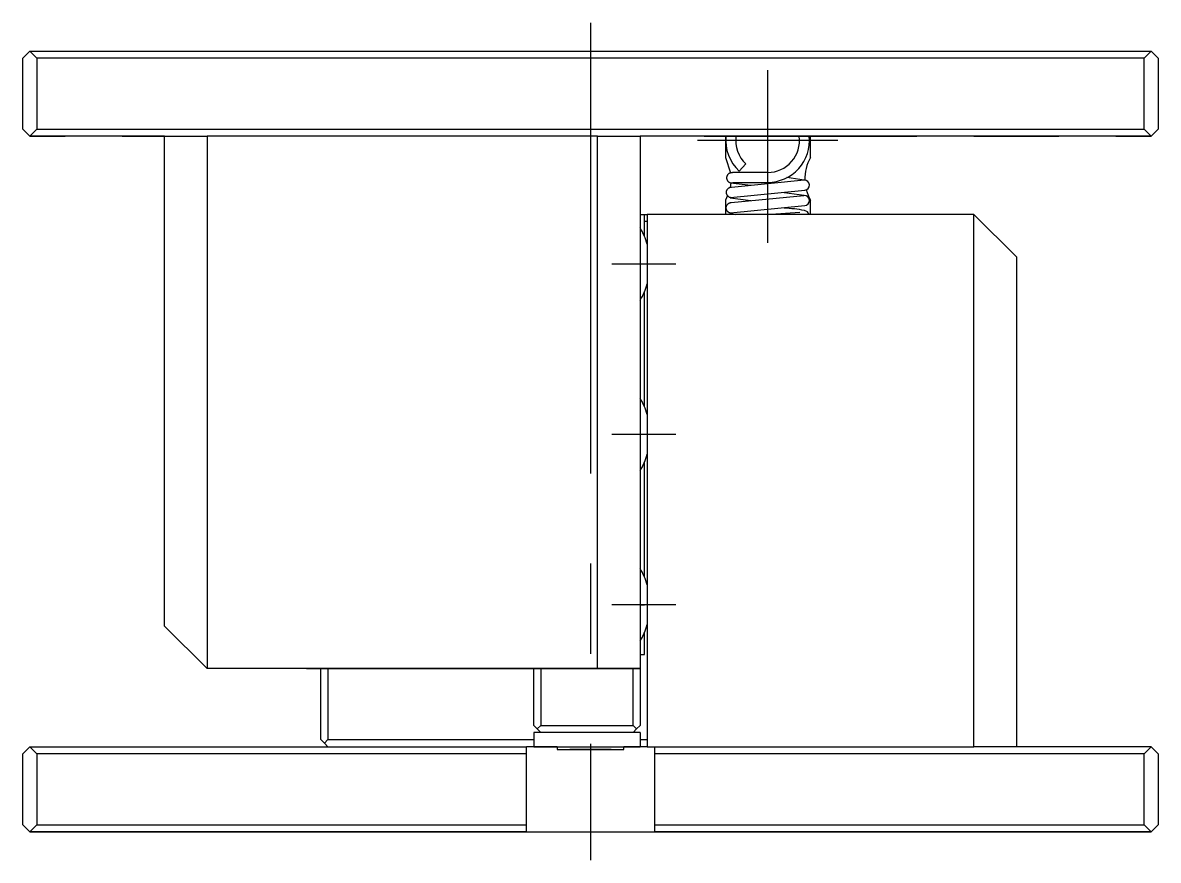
# Model space of a CAD drawing. Extents: x -177 to 361, y -274 to 42.
# Drawn here: x -176.7 to -96.7, y -151.9 to -92.9 of the extents above; entities that cross this region are included whole.
import ezdxf

# ---------------------------------------------------------------- set-up
doc = ezdxf.new("R2010")
doc.units = 0
doc.linetypes.add('CENTER', pattern=[50.8, 31.75, -6.35, 6.35, -6.35])
doc.layers.get('0').update_dxf_attribs({"linetype": 'CONTINUOUS'})
doc.layers.add('CENTER', color=1, linetype='CENTER')

msp = doc.modelspace()

# ---------------------------------------------------------------- linework, layer by layer
at = {"color": 7, "linetype": 'CONTINUOUS'}
for p, q in [((-176.248518, -94.860848), (-176.748518, -95.360848)), ((-176.248518, -94.860848), (-97.248518, -94.860848)), ((-175.748518, -95.360848), (-176.248518, -94.860848)), ((-97.248518, -94.860848), (-97.748518, -95.360848)), ((-96.748518, -95.360848), (-97.248518, -94.860848)), ((-176.748518, -100.360848), (-176.748518, -95.360848)), ((-97.748518, -95.360848), (-175.748518, -95.360848)), ((-175.748518, -95.360848), (-175.748518, -100.360848)), ((-97.748518, -100.360848), (-97.748518, -95.360848)), ((-96.748518, -95.360848), (-96.748518, -100.360848)), ((-176.248518, -100.860848), (-176.748518, -100.360848)), ((-176.748518, -100.360848), (-176.248518, -100.860848)), ((-176.248518, -100.860848), (-175.748518, -100.360848)), ((-175.748518, -100.360848), (-97.748518, -100.360848)), ((-97.748518, -100.360848), (-97.248518, -100.860848)), ((-96.748518, -100.360848), (-97.248518, -100.860848)), ((-97.248518, -100.860848), (-96.748518, -100.360848)), ((-166.748518, -100.860848), (-176.248518, -100.860848)), ((-176.248518, -100.860848), (-173.748514, -100.860848)), ((-169.748524, -100.860848), (-166.748518, -100.860848)), ((-166.748518, -135.360848), (-166.748518, -100.860848)), ((-166.748518, -100.860848), (-163.748518, -100.860848)), ((-163.748518, -100.860848), (-163.748518, -138.360848)), ((-136.248518, -100.860848), (-163.748518, -100.860848)), ((-136.248518, -138.360848), (-136.248518, -100.860848)), ((-136.248518, -100.860848), (-133.248518, -100.860848)), ((-133.248518, -100.860848), (-133.248518, -138.360848)), ((-97.248518, -100.860848), (-133.248518, -100.860848)), ((-128.748524, -100.860848), (-127.248518, -100.860848)), ((-128.248518, -100.860848), (-127.206022, -100.860848)), ((-128.248518, -100.860848), (-124.248518, -100.860848)), ((-127.248518, -100.860848), (-127.248518, -102.36116)), ((-126.501318, -100.860848), (-122.040742, -100.860848)), ((-124.248518, -100.860848), (-120.248518, -100.860848)), ((-121.336036, -100.860848), (-120.248518, -100.860848)), ((-121.248518, -100.860848), (-113.748514, -100.860848)), ((-121.248518, -102.36116), (-121.248518, -100.860848)), ((-109.748524, -100.860848), (-103.748514, -100.860848)), ((-99.748524, -100.860848), (-97.248518, -100.860848)), ((-127.248518, -102.360848), (-126.87994, -103.44326)), ((-125.806934, -102.802256), (-126.284772, -103.313794)), ((-127.160156, -103.767272), (-127.160918, -103.784972)), ((-127.160918, -103.784972), (-127.16079, -103.8026)), ((-127.16079, -103.8026), (-127.15979, -103.820112)), ((-127.158494, -103.74954), (-127.160156, -103.767272)), ((-127.15979, -103.820112), (-127.15793, -103.83747)), ((-127.155924, -103.731824), (-127.158494, -103.74954)), ((-127.15793, -103.83747), (-127.155226, -103.85463)), ((-127.152434, -103.714164), (-127.155924, -103.731824)), ((-127.155226, -103.85463), (-127.1517, -103.871554)), ((-127.148022, -103.696612), (-127.152434, -103.714164)), ((-127.1517, -103.871554), (-127.147372, -103.888204)), ((-127.142682, -103.67921), (-127.148022, -103.696612)), ((-127.147372, -103.888204), (-127.142264, -103.904544)), ((-127.13641, -103.662008), (-127.142682, -103.67921)), ((-127.142264, -103.904544), (-127.1364, -103.920536)), ((-127.129212, -103.645058), (-127.13641, -103.662008)), ((-127.1364, -103.920536), (-127.129806, -103.936146)), ((-127.129806, -103.936146), (-127.122514, -103.951338)), ((-127.121118, -103.628466), (-127.129212, -103.645058)), ((-127.122514, -103.951338), (-127.114554, -103.966082)), ((-127.113116, -103.613938), (-127.121118, -103.628466)), ((-127.114554, -103.966082), (-127.105958, -103.980344)), ((-127.10446, -103.59983), (-127.113116, -103.613938)), ((-127.105958, -103.980344), (-127.096768, -103.994094)), ((-127.09518, -103.58618), (-127.10446, -103.59983)), ((-127.096768, -103.994094), (-127.087024, -104.007298)), ((-127.085312, -103.573026), (-127.09518, -103.58618)), ((-127.074906, -103.560414), (-127.085312, -103.573026)), ((-127.064018, -103.548386), (-127.074906, -103.560414)), ((-127.052722, -103.53699), (-127.064018, -103.548386)), ((-127.041108, -103.526276), (-127.052722, -103.53699)), ((-127.029292, -103.516296), (-127.041108, -103.526276)), ((-127.017408, -103.507094), (-127.029292, -103.516296)), ((-127.00561, -103.498706), (-127.017408, -103.507094)), ((-126.994048, -103.491148), (-127.00561, -103.498706)), ((-126.982852, -103.484406), (-126.994048, -103.491148)), ((-126.970976, -103.477826), (-126.982852, -103.484406)), ((-126.95972, -103.4721), (-126.970976, -103.477826)), ((-126.949042, -103.467098), (-126.95972, -103.4721)), ((-126.939868, -103.463116), (-126.949042, -103.467098)), ((-126.931032, -103.459544), (-126.939868, -103.463116)), ((-126.922438, -103.456304), (-126.931032, -103.459544)), ((-126.913966, -103.453324), (-126.922438, -103.456304)), ((-126.905476, -103.450546), (-126.913966, -103.453324)), ((-126.896798, -103.447906), (-126.905476, -103.450546)), ((-126.887704, -103.445344), (-126.896798, -103.447906)), ((-126.877874, -103.442798), (-126.887704, -103.445344)), ((-126.866994, -103.44023), (-126.877874, -103.442798)), ((-126.8518, -103.437034), (-126.866994, -103.44023)), ((-126.826922, -103.432632), (-126.8518, -103.437034)), ((-126.793048, -103.427898), (-126.826922, -103.432632)), ((-121.705308, -103.959448), (-126.823624, -104.467734)), ((-126.76639, -103.424902), (-126.793048, -103.427898)), ((-126.742038, -103.422572), (-126.76639, -103.424902)), ((-126.718522, -103.420616), (-126.742038, -103.422572)), ((-126.695228, -103.418906), (-126.718522, -103.420616)), ((-126.671846, -103.417382), (-126.695228, -103.418906)), ((-126.648216, -103.416012), (-126.671846, -103.417382)), ((-126.62425, -103.414776), (-126.648216, -103.416012)), ((-126.599906, -103.413656), (-126.62425, -103.414776)), ((-126.575168, -103.412648), (-126.599906, -103.413656)), ((-126.550036, -103.411746), (-126.575168, -103.412648)), ((-126.524528, -103.410946), (-126.550036, -103.411746)), ((-126.498668, -103.410244), (-126.524528, -103.410946)), ((-126.472486, -103.40964), (-126.498668, -103.410244)), ((-126.44602, -103.409132), (-126.472486, -103.40964)), ((-126.419308, -103.40872), (-126.44602, -103.409132)), ((-126.392394, -103.408404), (-126.419308, -103.40872)), ((-126.365322, -103.408182), (-126.392394, -103.408404)), ((-126.33814, -103.408056), (-126.365322, -103.408182)), ((-126.310752, -103.408026), (-126.33814, -103.408056)), ((-124.27103, -103.408024), (-126.310864, -103.408024)), ((-121.696964, -103.944504), (-122.906202, -103.772592)), ((-127.195372, -104.787022), (-127.19601, -104.800098)), ((-127.195372, -104.787022), (-127.19601, -104.800098)), ((-127.19409, -104.774), (-127.195372, -104.787022)), ((-127.19409, -104.774), (-127.195372, -104.787022)), ((-127.192176, -104.761046), (-127.19409, -104.774)), ((-127.192176, -104.761046), (-127.19409, -104.774)), ((-127.189648, -104.748176), (-127.192176, -104.761046)), ((-127.189648, -104.748176), (-127.192176, -104.761046)), ((-127.186524, -104.735406), (-127.189648, -104.748176)), ((-127.186524, -104.735406), (-127.189648, -104.748176)), ((-127.18282, -104.722748), (-127.186524, -104.735406)), ((-127.18282, -104.722748), (-127.186524, -104.735406)), ((-127.177402, -104.70711), (-127.18282, -104.722748)), ((-127.177402, -104.70711), (-127.18282, -104.722748)), ((-127.17114, -104.691702), (-127.177402, -104.70711)), ((-127.17114, -104.691702), (-127.177402, -104.70711)), ((-127.164068, -104.676554), (-127.17114, -104.691702)), ((-127.164068, -104.676554), (-127.17114, -104.691702)), ((-127.15622, -104.661694), (-127.164068, -104.676554)), ((-127.15622, -104.661694), (-127.164068, -104.676554)), ((-127.146346, -104.645104), (-127.15622, -104.661694)), ((-127.146346, -104.645104), (-127.15622, -104.661694)), ((-127.135552, -104.628972), (-127.146346, -104.645104)), ((-127.135552, -104.628972), (-127.146346, -104.645104)), ((-127.123892, -104.613342), (-127.135552, -104.628972)), ((-127.123892, -104.613342), (-127.135552, -104.628972)), ((-127.111416, -104.59826), (-127.123892, -104.613342)), ((-127.111416, -104.59826), (-127.123892, -104.613342)), ((-127.098174, -104.583766), (-127.111416, -104.59826)), ((-127.098174, -104.583766), (-127.111416, -104.59826)), ((-127.084216, -104.569908), (-127.098174, -104.583766)), ((-127.084216, -104.569908), (-127.098174, -104.583766)), ((-127.087024, -104.007298), (-127.076772, -104.019924)), ((-127.069596, -104.556726), (-127.084216, -104.569908)), ((-127.069596, -104.556726), (-127.084216, -104.569908)), ((-127.076772, -104.019924), (-127.066072, -104.031944)), ((-127.05436, -104.544266), (-127.069596, -104.556726)), ((-127.05436, -104.544266), (-127.069596, -104.556726)), ((-127.066072, -104.031944), (-127.054984, -104.043324)), ((-127.054984, -104.043324), (-127.043584, -104.054034)), ((-127.038564, -104.532568), (-127.05436, -104.544266)), ((-127.038564, -104.532568), (-127.05436, -104.544266)), ((-127.043584, -104.054034), (-127.031966, -104.064036)), ((-127.022256, -104.521682), (-127.038564, -104.532568)), ((-127.022256, -104.521682), (-127.038564, -104.532568)), ((-127.031966, -104.064036), (-127.020236, -104.073304)), ((-127.005486, -104.511644), (-127.022256, -104.521682)), ((-127.005486, -104.511644), (-127.022256, -104.521682)), ((-127.020236, -104.073304), (-127.008514, -104.08181)), ((-127.008514, -104.08181), (-126.996934, -104.08954)), ((-126.988306, -104.502504), (-127.005486, -104.511644)), ((-126.988306, -104.502504), (-127.005486, -104.511644)), ((-126.996934, -104.08954), (-126.985626, -104.096492)), ((-126.970768, -104.494302), (-126.988306, -104.502504)), ((-126.970768, -104.494302), (-126.988306, -104.502504)), ((-126.985626, -104.096492), (-126.9747, -104.10269)), ((-126.9747, -104.10269), (-126.964236, -104.108178)), ((-126.952922, -104.487084), (-126.970768, -104.494302)), ((-126.952922, -104.487084), (-126.970768, -104.494302)), ((-126.964236, -104.108178), (-126.954264, -104.113026)), ((-126.954264, -104.113026), (-126.944774, -104.11731)), ((-126.937092, -104.481608), (-126.952922, -104.487084)), ((-126.937092, -104.481608), (-126.952922, -104.487084)), ((-126.944774, -104.11731), (-126.935714, -104.121116)), ((-126.9211, -104.476948), (-126.937092, -104.481608)), ((-126.9211, -104.476948), (-126.937092, -104.481608)), ((-126.935714, -104.121116), (-126.92701, -104.124524)), ((-126.92701, -104.124524), (-126.918566, -104.127608)), ((-126.904978, -104.47313), (-126.9211, -104.476948)), ((-126.904978, -104.47313), (-126.9211, -104.476948)), ((-126.918566, -104.127608), (-126.910272, -104.130436)), ((-126.861776, -104.142116), (-126.918536, -104.476474)), ((-126.910272, -104.130436), (-126.901998, -104.133064)), ((-126.888762, -104.470188), (-126.904978, -104.47313)), ((-126.888762, -104.470188), (-126.904978, -104.47313)), ((-126.901998, -104.133064), (-126.893592, -104.135552)), ((-126.893632, -104.133722), (-125.444536, -104.298146)), ((-126.893592, -104.135552), (-126.892428, -104.135882)), ((-126.892428, -104.135882), (-126.889842, -104.136604)), ((-126.8899, -104.136588), (-126.7175, -104.137494)), ((-126.875742, -104.468482), (-126.888762, -104.470188)), ((-126.875742, -104.468482), (-126.888762, -104.470188)), ((-126.862702, -104.467368), (-126.875742, -104.468482)), ((-126.862702, -104.467368), (-126.875742, -104.468482)), ((-126.874854, -105.163836), (-121.645214, -104.655548)), ((-126.849656, -104.466862), (-126.862702, -104.467368)), ((-126.849656, -104.466862), (-126.862702, -104.467368)), ((-126.836626, -104.46698), (-126.849656, -104.466862)), ((-126.836626, -104.46698), (-126.849656, -104.466862)), ((-126.823624, -104.467734), (-126.836626, -104.46698)), ((-126.823624, -104.467734), (-126.836626, -104.46698)), ((-126.71772, -104.124066), (-126.311194, -104.108024)), ((-126.311194, -104.108024), (-126.311192, -104.105668)), ((-126.311084, -104.108024), (-124.27103, -104.108024)), ((-127.101394, -105.039364), (-127.248518, -105.360848)), ((-127.248518, -105.360848), (-127.248518, -106.360848)), ((-127.19601, -104.800098), (-127.196016, -104.81321)), ((-127.19601, -104.800098), (-127.196016, -104.81321)), ((-127.196016, -104.81321), (-127.1954, -104.826342)), ((-127.196016, -104.81321), (-127.1954, -104.826342)), ((-127.1954, -104.826342), (-127.194182, -104.839472)), ((-127.1954, -104.826342), (-127.194182, -104.839472)), ((-127.194182, -104.839472), (-127.192376, -104.852588)), ((-127.194182, -104.839472), (-127.192376, -104.852588)), ((-127.192376, -104.852588), (-127.189312, -104.868932)), ((-127.192376, -104.852588), (-127.189312, -104.868932)), ((-127.189312, -104.868932), (-127.18538, -104.885186)), ((-127.189312, -104.868932), (-127.18538, -104.885186)), ((-127.18538, -104.885186), (-127.18061, -104.901318)), ((-127.18538, -104.885186), (-127.18061, -104.901318)), ((-127.18061, -104.901318), (-127.175032, -104.917294)), ((-127.18061, -104.901318), (-127.175032, -104.917294)), ((-127.175032, -104.917294), (-127.167704, -104.935314)), ((-127.175032, -104.917294), (-127.167704, -104.935314)), ((-127.167704, -104.935314), (-127.159402, -104.953034)), ((-127.167704, -104.935314), (-127.159402, -104.953034)), ((-127.159402, -104.953034), (-127.15017, -104.970398)), ((-127.159402, -104.953034), (-127.15017, -104.970398)), ((-127.15017, -104.970398), (-127.140052, -104.987358)), ((-127.15017, -104.970398), (-127.140052, -104.987358)), ((-127.140052, -104.987358), (-127.12909, -105.003862)), ((-127.140052, -104.987358), (-127.12909, -105.003862)), ((-127.12909, -105.003862), (-127.11733, -105.01986)), ((-127.12909, -105.003862), (-127.11733, -105.01986)), ((-127.11733, -105.01986), (-127.104816, -105.035296)), ((-127.11733, -105.01986), (-127.104816, -105.035296)), ((-127.104816, -105.035296), (-127.09159, -105.050122)), ((-127.104816, -105.035296), (-127.09159, -105.050122)), ((-127.09159, -105.050122), (-127.077696, -105.064286)), ((-127.09159, -105.050122), (-127.077696, -105.064286)), ((-127.077696, -105.064286), (-127.063178, -105.077734)), ((-127.077696, -105.064286), (-127.063178, -105.077734)), ((-127.063178, -105.077734), (-127.048082, -105.090418)), ((-127.063178, -105.077734), (-127.048082, -105.090418)), ((-127.048082, -105.090418), (-127.032448, -105.102286)), ((-127.048082, -105.090418), (-127.032448, -105.102286)), ((-127.032448, -105.102286), (-127.016322, -105.113286)), ((-127.032448, -105.102286), (-127.016322, -105.113286)), ((-127.002144, -105.591692), (-127.019452, -105.600834)), ((-127.002144, -105.591692), (-127.019452, -105.600834)), ((-127.016322, -105.113286), (-126.999748, -105.123364)), ((-127.016322, -105.113286), (-126.999748, -105.123364)), ((-126.98448, -105.583492), (-127.002144, -105.591692)), ((-126.98448, -105.583492), (-127.002144, -105.591692)), ((-126.999748, -105.123364), (-126.984914, -105.131388)), ((-126.999748, -105.123364), (-126.984914, -105.131388)), ((-126.984914, -105.131388), (-126.969796, -105.138634)), ((-126.984914, -105.131388), (-126.969796, -105.138634)), ((-126.96651, -105.576272), (-126.98448, -105.583492)), ((-126.96651, -105.576272), (-126.98448, -105.583492)), ((-126.969796, -105.138634), (-126.95443, -105.145068)), ((-126.969796, -105.138634), (-126.95443, -105.145068)), ((-126.950574, -105.570796), (-126.96651, -105.576272)), ((-126.950574, -105.570796), (-126.96651, -105.576272)), ((-126.95443, -105.145068), (-126.93884, -105.150654)), ((-126.95443, -105.145068), (-126.93884, -105.150654)), ((-126.934476, -105.566136), (-126.950574, -105.570796)), ((-126.934476, -105.566136), (-126.950574, -105.570796)), ((-126.93884, -105.150654), (-126.92623, -105.15449)), ((-126.93884, -105.150654), (-126.92623, -105.15449)), ((-126.918252, -105.562318), (-126.934476, -105.566136)), ((-126.918252, -105.562318), (-126.934476, -105.566136)), ((-126.92623, -105.15449), (-126.91351, -105.157744)), ((-126.92623, -105.15449), (-126.91351, -105.157744)), ((-126.901936, -105.559376), (-126.918252, -105.562318)), ((-126.901936, -105.559376), (-126.918252, -105.562318)), ((-126.91351, -105.157744), (-126.900698, -105.160398)), ((-126.91351, -105.157744), (-126.900698, -105.160398)), ((-126.88884, -105.55767), (-126.901936, -105.559376)), ((-126.88884, -105.55767), (-126.901936, -105.559376)), ((-126.900698, -105.160398), (-126.887808, -105.162434)), ((-126.900698, -105.160398), (-126.887808, -105.162434)), ((-126.898064, -105.186), (-125.445904, -105.378236)), ((-126.875724, -105.556556), (-126.88884, -105.55767)), ((-126.875724, -105.556556), (-126.88884, -105.55767)), ((-126.887808, -105.162434), (-126.874854, -105.163836)), ((-126.887808, -105.162434), (-126.874854, -105.163836)), ((-126.862604, -105.556052), (-126.875724, -105.556556)), ((-126.862604, -105.556052), (-126.875724, -105.556556)), ((-126.849502, -105.556168), (-126.862604, -105.556052)), ((-126.849502, -105.556168), (-126.862604, -105.556052)), ((-126.836432, -105.556924), (-126.849502, -105.556168)), ((-126.836432, -105.556924), (-126.849502, -105.556168)), ((-121.717744, -105.048636), (-126.836432, -105.556924)), ((-121.694452, -105.024358), (-123.097034, -104.838244)), ((-121.248518, -106.360848), (-121.248518, -105.360848)), ((-133.248518, -106.360848), (-132.948518, -106.360848)), ((-132.948518, -106.360848), (-132.748518, -106.360848)), ((-132.948518, -107.901256), (-132.948518, -106.360848)), ((-132.748518, -106.360848), (-132.748518, -143.860848)), ((-109.748518, -106.360848), (-132.748518, -106.360848)), ((-127.212052, -105.889286), (-127.212104, -105.902398)), ((-127.212052, -105.889286), (-127.212104, -105.902398)), ((-127.212104, -105.902398), (-127.211532, -105.91553)), ((-127.212104, -105.902398), (-127.211532, -105.91553)), ((-127.211364, -105.87621), (-127.212052, -105.889286)), ((-127.211364, -105.87621), (-127.212052, -105.889286)), ((-127.211532, -105.91553), (-127.210354, -105.928662)), ((-127.211532, -105.91553), (-127.210354, -105.928662)), ((-127.210028, -105.863188), (-127.211364, -105.87621)), ((-127.210028, -105.863188), (-127.211364, -105.87621)), ((-127.210354, -105.928662), (-127.208584, -105.941776)), ((-127.210354, -105.928662), (-127.208584, -105.941776)), ((-127.208058, -105.850234), (-127.210028, -105.863188)), ((-127.208058, -105.850234), (-127.210028, -105.863188)), ((-127.208584, -105.941776), (-127.20556, -105.95812)), ((-127.208584, -105.941776), (-127.20556, -105.95812)), ((-127.20547, -105.837364), (-127.208058, -105.850234)), ((-127.20547, -105.837364), (-127.208058, -105.850234)), ((-127.20556, -105.95812), (-127.201666, -105.974374)), ((-127.20556, -105.95812), (-127.201666, -105.974374)), ((-127.202282, -105.824594), (-127.20547, -105.837364)), ((-127.202282, -105.824594), (-127.20547, -105.837364)), ((-127.198514, -105.811938), (-127.202282, -105.824594)), ((-127.198514, -105.811938), (-127.202282, -105.824594)), ((-127.201666, -105.974374), (-127.196928, -105.990508)), ((-127.201666, -105.974374), (-127.196928, -105.990508)), ((-127.19301, -105.796298), (-127.198514, -105.811938)), ((-127.19301, -105.796298), (-127.198514, -105.811938)), ((-127.196928, -105.990508), (-127.191376, -106.006482)), ((-127.196928, -105.990508), (-127.191376, -106.006482)), ((-127.186658, -105.78089), (-127.19301, -105.796298)), ((-127.186658, -105.78089), (-127.19301, -105.796298)), ((-127.191376, -106.006482), (-127.184072, -106.024502)), ((-127.191376, -106.006482), (-127.184072, -106.024502)), ((-127.179494, -105.765742), (-127.186658, -105.78089)), ((-127.179494, -105.765742), (-127.186658, -105.78089)), ((-127.184072, -106.024502), (-127.175788, -106.042222)), ((-127.184072, -106.024502), (-127.175788, -106.042222)), ((-127.17155, -105.750882), (-127.179494, -105.765742)), ((-127.17155, -105.750882), (-127.179494, -105.765742)), ((-127.175788, -106.042222), (-127.166566, -106.059586)), ((-127.175788, -106.042222), (-127.166566, -106.059586)), ((-127.161562, -105.734292), (-127.17155, -105.750882)), ((-127.161562, -105.734292), (-127.17155, -105.750882)), ((-127.166566, -106.059586), (-127.156452, -106.076548)), ((-127.166566, -106.059586), (-127.156452, -106.076548)), ((-127.150652, -105.71816), (-127.161562, -105.734292)), ((-127.150652, -105.71816), (-127.161562, -105.734292)), ((-127.156452, -106.076548), (-127.14549, -106.093052)), ((-127.156452, -106.076548), (-127.14549, -106.093052)), ((-127.138872, -105.70253), (-127.150652, -105.71816)), ((-127.138872, -105.70253), (-127.150652, -105.71816)), ((-127.14549, -106.093052), (-127.133722, -106.109048)), ((-127.14549, -106.093052), (-127.133722, -106.109048)), ((-127.126272, -105.687448), (-127.138872, -105.70253)), ((-127.126272, -105.687448), (-127.138872, -105.70253)), ((-127.133722, -106.109048), (-127.121194, -106.124484)), ((-127.133722, -106.109048), (-127.121194, -106.124484)), ((-127.112906, -105.672956), (-127.126272, -105.687448)), ((-127.112906, -105.672956), (-127.126272, -105.687448)), ((-127.121194, -106.124484), (-127.107948, -106.13931)), ((-127.121194, -106.124484), (-127.107948, -106.13931)), ((-127.098822, -105.659096), (-127.112906, -105.672956)), ((-127.098822, -105.659096), (-127.112906, -105.672956)), ((-127.107948, -106.13931), (-127.094028, -106.153474)), ((-127.107948, -106.13931), (-127.094028, -106.153474)), ((-127.084074, -105.645914), (-127.098822, -105.659096)), ((-127.084074, -105.645914), (-127.098822, -105.659096)), ((-127.094028, -106.153474), (-127.079478, -106.166924)), ((-127.094028, -106.153474), (-127.079478, -106.166924)), ((-127.068712, -105.633454), (-127.084074, -105.645914)), ((-127.068712, -105.633454), (-127.084074, -105.645914)), ((-127.079478, -106.166924), (-127.064342, -106.179608)), ((-127.079478, -106.166924), (-127.064342, -106.179608)), ((-127.052786, -105.621758), (-127.068712, -105.633454)), ((-127.052786, -105.621758), (-127.068712, -105.633454)), ((-127.064342, -106.179608), (-127.048666, -106.191474)), ((-127.064342, -106.179608), (-127.048666, -106.191474)), ((-127.036348, -105.61087), (-127.052786, -105.621758)), ((-127.036348, -105.61087), (-127.052786, -105.621758)), ((-127.048666, -106.191474), (-127.03249, -106.202474)), ((-127.048666, -106.191474), (-127.03249, -106.202474)), ((-127.019452, -105.600834), (-127.036348, -105.61087)), ((-127.019452, -105.600834), (-127.036348, -105.61087)), ((-127.03249, -106.202474), (-127.015862, -106.212552)), ((-127.03249, -106.202474), (-127.015862, -106.212552)), ((-127.015862, -106.212552), (-127.000972, -106.220576)), ((-127.015862, -106.212552), (-127.000972, -106.220576)), ((-127.000972, -106.220576), (-126.9858, -106.227822)), ((-127.000972, -106.220576), (-126.9858, -106.227822)), ((-126.9858, -106.227822), (-126.97037, -106.234256)), ((-126.9858, -106.227822), (-126.97037, -106.234256)), ((-126.97037, -106.234256), (-126.954716, -106.239842)), ((-126.97037, -106.234256), (-126.954716, -106.239842)), ((-126.954716, -106.239842), (-126.942048, -106.243678)), ((-126.954716, -106.239842), (-126.942048, -106.243678)), ((-126.942048, -106.243678), (-126.929272, -106.246932)), ((-126.942048, -106.243678), (-126.929272, -106.246932)), ((-126.929272, -106.246932), (-126.916398, -106.249586)), ((-126.929272, -106.246932), (-126.916398, -106.249586)), ((-126.916398, -106.249586), (-126.903444, -106.251622)), ((-126.916398, -106.249586), (-126.903444, -106.251622)), ((-126.903444, -106.251622), (-126.890424, -106.253024)), ((-126.903444, -106.251622), (-126.890424, -106.253024)), ((-126.89857, -106.265796), (-126.519046, -106.360856)), ((-126.890424, -106.253024), (-121.65545, -105.744738)), ((-122.011282, -106.229054), (-124.018398, -106.360848)), ((-121.454726, -106.194034), (-121.675816, -106.087674)), ((-121.338504, -106.360708), (-121.454726, -106.194034)), ((-109.748518, -143.860848), (-109.748518, -106.360848)), ((-109.748518, -106.360848), (-106.748518, -109.360848)), ((-132.748518, -106.860848), (-132.948518, -106.860848)), ((-132.749146, -108.4587), (-132.755314, -108.461708)), ((-106.748518, -109.360848), (-106.748518, -143.860848)), ((-132.755314, -109.600848), (-132.755314, -110.120848)), ((-132.948518, -119.901256), (-132.948518, -111.82044)), ((-132.755314, -111.259988), (-132.749146, -111.262996)), ((-132.749146, -120.4587), (-132.755314, -120.461708)), ((-132.755314, -121.600848), (-132.755314, -122.120848)), ((-132.948518, -131.901256), (-132.948518, -123.82044)), ((-132.755314, -123.259988), (-132.749146, -123.262996)), ((-132.749146, -132.4587), (-132.755314, -132.461708)), ((-132.755314, -133.600848), (-132.755314, -134.120848)), ((-166.748518, -135.360848), (-163.748518, -138.360848)), ((-163.748518, -138.360848), (-166.748518, -135.360848)), ((-132.948518, -137.360848), (-132.948518, -135.82044)), ((-132.755314, -135.259988), (-132.749146, -135.262996)), ((-133.248518, -137.360848), (-132.948518, -137.360848)), ((-133.248518, -137.360848), (-132.948518, -137.360848)), ((-155.748518, -138.360848), (-163.748518, -138.360848)), ((-136.248518, -138.360848), (-163.748518, -138.360848)), ((-156.748518, -138.360848), (-140.748518, -138.360848)), ((-155.748518, -138.360848), (-156.748518, -138.360848)), ((-155.748518, -143.360848), (-155.748518, -138.360848)), ((-155.248518, -138.360848), (-155.248518, -143.360848)), ((-140.748518, -142.360848), (-140.748518, -138.360848)), ((-140.748518, -138.360848), (-133.248518, -138.360848)), ((-140.248518, -138.360848), (-140.248518, -142.360848)), ((-133.248518, -138.360848), (-136.248518, -138.360848)), ((-133.748518, -142.360848), (-133.748518, -138.360848)), ((-133.248518, -138.360848), (-133.248518, -142.360848)), ((-140.748518, -142.360848), (-140.248518, -142.860848)), ((-140.498518, -142.610848), (-140.748518, -142.360848)), ((-140.498518, -142.610848), (-140.248518, -142.360848)), ((-140.248518, -142.360848), (-133.748518, -142.360848)), ((-133.748518, -142.360848), (-133.498518, -142.610848)), ((-133.498518, -142.610848), (-133.248518, -142.360848)), ((-133.498518, -142.610848), (-133.248518, -142.360848)), ((-140.748518, -142.860848), (-140.748518, -143.860848)), ((-140.248518, -142.860848), (-140.748518, -142.860848)), ((-140.248518, -142.860848), (-140.498518, -142.610848)), ((-133.748518, -142.860848), (-140.248518, -142.860848)), ((-133.748518, -142.860848), (-140.248518, -142.860848)), ((-133.748518, -142.860848), (-133.498518, -142.610848)), ((-133.498518, -142.610848), (-133.748518, -142.860848)), ((-133.248518, -142.860848), (-133.748518, -142.860848)), ((-133.248518, -142.860848), (-133.248518, -143.860848)), ((-176.248518, -143.860848), (-176.748518, -144.360848)), ((-176.248518, -143.860848), (-141.248518, -143.860848)), ((-176.248518, -143.860848), (-175.748518, -144.360848)), ((-155.748518, -143.360848), (-155.498518, -143.610848)), ((-155.748518, -143.360848), (-155.498518, -143.610848)), ((-155.498518, -143.610848), (-155.248518, -143.360848)), ((-155.498518, -143.610848), (-155.248518, -143.860848)), ((-155.248518, -143.860848), (-155.498518, -143.610848)), ((-155.248518, -143.360848), (-140.748518, -143.360848)), ((-140.748518, -143.860848), (-141.248518, -143.860848)), ((-141.248518, -144.360848), (-141.248518, -143.860848)), ((-140.748518, -143.860848), (-140.779648, -143.860848)), ((-140.748518, -143.860848), (-133.248518, -143.860848)), ((-139.098518, -143.860848), (-140.748518, -143.860848)), ((-139.348518, -143.860848), (-134.148518, -143.860848)), ((-139.348518, -143.860848), (-139.098518, -143.860848)), ((-139.098518, -143.860848), (-139.098518, -144.060848)), ((-133.248518, -143.860848), (-134.398518, -143.860848)), ((-134.398518, -143.860848), (-134.148518, -143.860848)), ((-134.398518, -144.060848), (-134.398518, -143.860848)), ((-133.248518, -143.360848), (-132.748518, -143.360848)), ((-132.748518, -143.860848), (-133.248518, -143.860848)), ((-132.748518, -143.860848), (-109.748518, -143.860848)), ((-132.748518, -143.860848), (-132.248518, -143.860848)), ((-132.248518, -143.860848), (-132.248518, -144.360848)), ((-97.248518, -143.860848), (-109.748518, -143.860848)), ((-97.748518, -144.360848), (-97.248518, -143.860848)), ((-96.748518, -144.360848), (-97.248518, -143.860848)), ((-176.748518, -149.360848), (-176.748518, -144.360848)), ((-141.248518, -144.360848), (-175.748518, -144.360848)), ((-175.748518, -144.360848), (-175.748518, -149.360848)), ((-141.248518, -149.360848), (-141.248518, -144.360848)), ((-139.098518, -144.060848), (-137.118518, -144.060848)), ((-139.098518, -144.060848), (-136.748518, -144.060848)), ((-138.150518, -144.060848), (-138.198518, -144.060848)), ((-138.150518, -144.060848), (-138.198518, -144.060848)), ((-138.150518, -144.060848), (-137.118518, -144.060848)), ((-137.118518, -144.060848), (-138.150518, -144.060848)), ((-136.378518, -144.060848), (-137.118518, -144.060848)), ((-136.378518, -144.060848), (-137.118518, -144.060848)), ((-137.118518, -144.060848), (-136.378518, -144.060848)), ((-136.748518, -144.060848), (-134.398518, -144.060848)), ((-136.378518, -144.060848), (-135.34652, -144.060848)), ((-135.34652, -144.060848), (-136.378518, -144.060848)), ((-136.378518, -144.060848), (-134.398518, -144.060848)), ((-135.298518, -144.060848), (-135.34652, -144.060848)), ((-135.298518, -144.060848), (-135.34652, -144.060848)), ((-97.748518, -144.360848), (-132.248518, -144.360848)), ((-132.248518, -144.360848), (-132.248518, -149.360848)), ((-97.748518, -149.360848), (-97.748518, -144.360848)), ((-96.748518, -144.360848), (-96.748518, -149.360848)), ((-176.248518, -149.860848), (-176.748518, -149.360848)), ((-176.748518, -149.360848), (-176.248518, -149.860848)), ((-175.748518, -149.360848), (-176.248518, -149.860848)), ((-175.748518, -149.360848), (-141.248518, -149.360848)), ((-141.248518, -149.860848), (-141.248518, -149.360848)), ((-132.248518, -149.360848), (-97.748518, -149.360848)), ((-132.248518, -149.360848), (-132.248518, -149.860848)), ((-97.248518, -149.860848), (-97.748518, -149.360848)), ((-96.748518, -149.360848), (-97.248518, -149.860848)), ((-97.248518, -149.860848), (-96.748518, -149.360848)), ((-176.248518, -149.860848), (-141.248518, -149.860848)), ((-141.248518, -149.860848), (-176.248518, -149.860848)), ((-169.498518, -149.860848), (-173.998518, -149.860848)), ((-169.498518, -149.860848), (-173.998518, -149.860848)), ((-171.748518, -149.860848), (-173.998518, -149.860848)), ((-171.748518, -149.860848), (-173.998518, -149.860848)), ((-169.498518, -149.860848), (-171.748518, -149.860848)), ((-169.498518, -149.860848), (-171.748518, -149.860848)), ((-152.248518, -149.860848), (-144.248518, -149.860848)), ((-152.248518, -149.860848), (-144.248518, -149.860848)), ((-152.248518, -149.860848), (-148.248518, -149.860848)), ((-152.248518, -149.860848), (-148.248518, -149.860848)), ((-148.248518, -149.860848), (-144.248518, -149.860848)), ((-148.248518, -149.860848), (-144.248518, -149.860848)), ((-141.248518, -149.860848), (-132.248518, -149.860848)), ((-141.248518, -149.860848), (-132.248518, -149.860848)), ((-140.748518, -149.860848), (-132.748518, -149.860848)), ((-140.748518, -149.860848), (-132.748518, -149.860848)), ((-140.748518, -149.860848), (-136.748518, -149.860848)), ((-140.748518, -149.860848), (-136.748518, -149.860848)), ((-136.748518, -149.860848), (-132.748518, -149.860848)), ((-136.748518, -149.860848), (-132.748518, -149.860848)), ((-132.248518, -149.860848), (-97.248518, -149.860848)), ((-97.248518, -149.860848), (-132.248518, -149.860848)), ((-129.248518, -149.860848), (-119.248518, -149.860848)), ((-129.248518, -149.860848), (-124.248518, -149.860848)), ((-124.248518, -149.860848), (-119.248518, -149.860848)), ((-115.748518, -149.860848), (-107.748518, -149.860848)), ((-115.748518, -149.860848), (-107.748518, -149.860848)), ((-115.748518, -149.860848), (-111.748518, -149.860848)), ((-115.748518, -149.860848), (-111.748518, -149.860848)), ((-111.748518, -149.860848), (-107.748518, -149.860848)), ((-111.748518, -149.860848), (-107.748518, -149.860848)), ((-99.498518, -149.860848), (-103.998518, -149.860848)), ((-101.748518, -149.860848), (-103.998518, -149.860848)), ((-99.498518, -149.860848), (-103.998518, -149.860848)), ((-101.748518, -149.860848), (-103.998518, -149.860848)), ((-99.498518, -149.860848), (-101.748518, -149.860848)), ((-99.498518, -149.860848), (-101.748518, -149.860848))]:
    msp.add_line(p, q, dxfattribs=at)
for centre, radius, start, end in [((-124.27103, -101.158024), 2.95, 174.218228, 226.95092), ((-124.27103, -101.158024), 2.25, 172.410192, 226.95092), ((-124.27103, -101.158024), 2.25, 270, 7.589643), ((-124.27103, -101.158024), 2.95, 270, 5.78156), ((-118.64982, -103.860848), 3.00054, 150.005951, 181.65377117), ((-118.64982, -103.860848), 3.00054, 194.89734341, 209.994049), ((-123.660916, -116.711934), 10.808123, 79.41655053, 87.02126271), ((-137.548518, -109.860848), 5, 16.285843, 30.683417), ((-137.548518, -109.860848), 5, 329.316583, 343.714157), ((-137.548518, -121.860848), 5, 16.285843, 30.683417), ((-137.548518, -121.860848), 5, 329.316583, 343.714157), ((-137.548518, -133.860848), 5, 16.285843, 30.683417), ((-137.548518, -133.860848), 5, 329.316583, 343.714157)]:
    msp.add_arc(centre, radius, start, end, dxfattribs=at)
at = {"linetype": 'CONTINUOUS'}
for centre, radius, start, end in [((-121.695539, -104.312379), 0.367877, 4.0238891, 90.22195256), ((-121.679712, -104.305586), 0.351659, 275.62982353, 3.10074402), ((-121.694743, -105.39661), 0.372252, 5.31357149, 89.95518471), ((-121.694218, -105.376372), 0.370401, 276.00789782, 2.202507)]:
    msp.add_arc(centre, radius, start, end, dxfattribs=at)
at = {"layer": 'CENTER', "color": 1, "linetype": 'CENTER'}
for p, q in [((-136.748518, -92.860848), (-136.748518, -151.860848)), ((-124.27103, -96.208024), (-124.27103, -108.360848)), ((-119.32103, -101.158024), (-129.22103, -101.158024)), ((-130.748518, -109.860848), (-135.248518, -109.860848)), ((-130.748518, -121.860848), (-135.248518, -121.860848)), ((-130.748518, -133.860848), (-135.248518, -133.860848)), ((-133.248518, -133.860848), (-132.934304, -133.860848))]:
    msp.add_line(p, q, dxfattribs=at)

doc.saveas('drawing.dxf')
